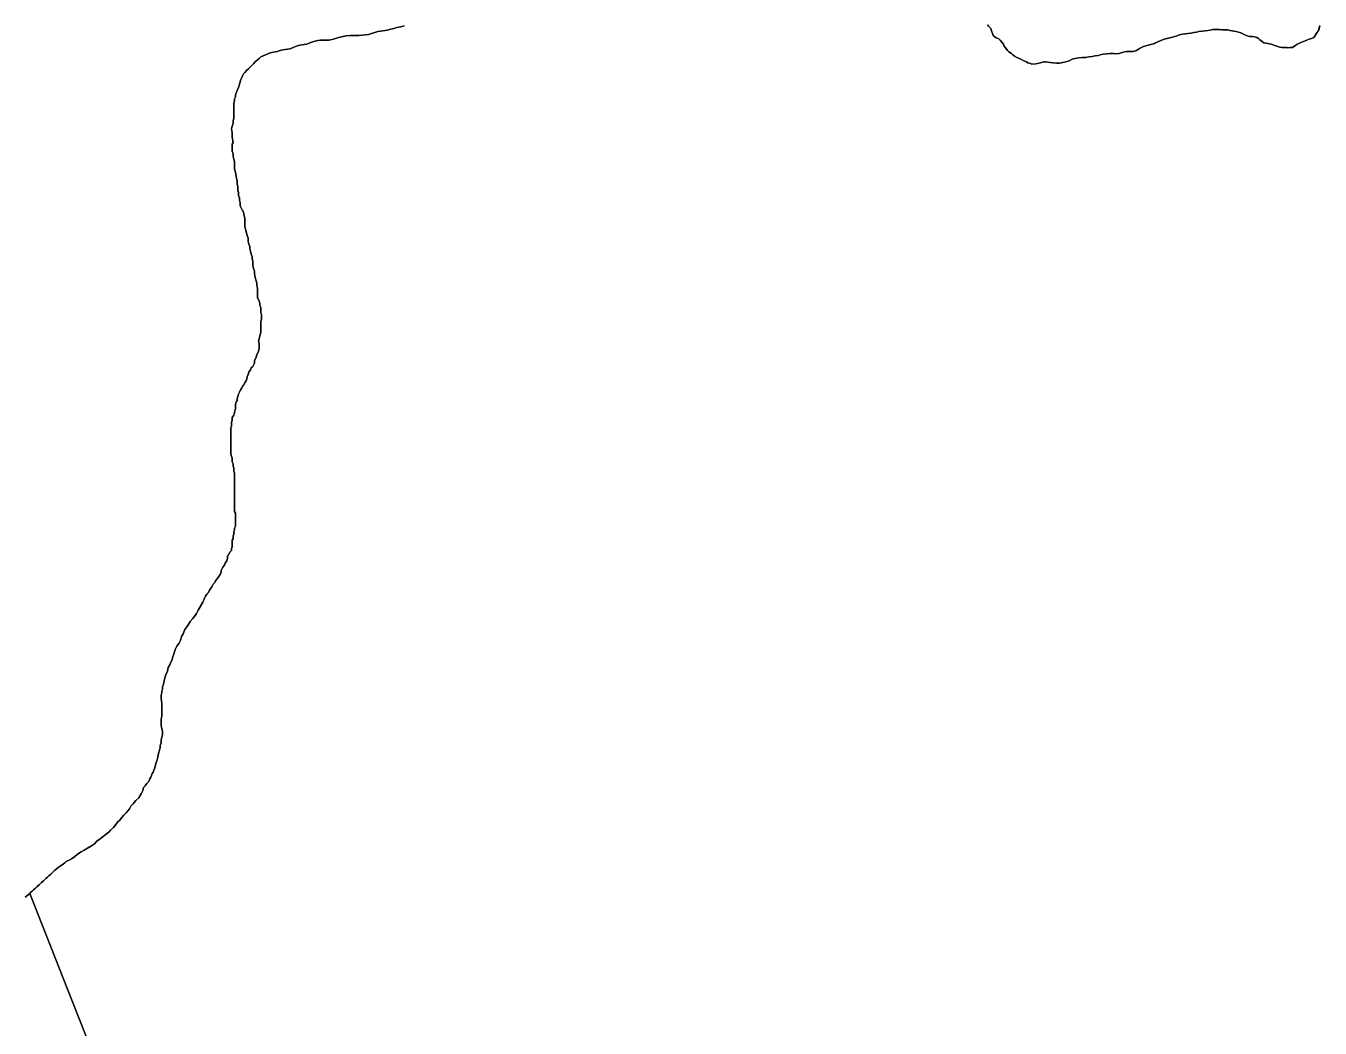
# Model space of a CAD drawing. Header units: inches. Extents: x 11258954 to 11313122, y 3645444 to 3695200.
# Drawn here: x 11275947 to 11277582, y 3678159 to 3679426 of the extents above; entities that cross this region are included whole.
import ezdxf

# ---------------------------------------------------------------- set-up
doc = ezdxf.new("R2010")
doc.units = ezdxf.units.IN
doc.header["$MEASUREMENT"] = 0
doc.layers.add('AnnexationHistory', color=183, linetype='Continuous')

msp = doc.modelspace()

# ---------------------------------------------------------------- linework, layer by layer
at = {"layer": 'AnnexationHistory'}
for points in [[(11276425, 3679425.75, 0), (11276421, 3679424.5, 0), (11276416, 3679423.5, 0), (11276412, 3679422.5, 0), (11276408, 3679421.5, 0), (11276404, 3679420.5, 0), (11276401, 3679419.75, 0), (11276398, 3679419.5, 0), (11276395, 3679419, 0), (11276392, 3679418.5, 0), (11276388, 3679417.5, 0), (11276384, 3679416, 0), (11276380, 3679415, 0), (11276376, 3679414.25, 0), (11276372, 3679414, 0), (11276368, 3679413.5, 0), (11276366, 3679413.5, 0), (11276363, 3679413.5, 0), (11276361, 3679413.5, 0), (11276357, 3679413.5, 0), (11276352, 3679413, 0), (11276346, 3679411.75, 0), (11276341, 3679410.5, 0), (11276336, 3679409, 0), (11276332, 3679408, 0), (11276330, 3679407.5, 0), (11276327, 3679407.5, 0), (11276325, 3679407.5, 0), (11276322, 3679407.5, 0), (11276319, 3679407.5, 0), (11276316, 3679407.25, 0), (11276311, 3679406, 0), (11276306, 3679404.25, 0), (11276302, 3679402.75, 0), (11276299, 3679402.25, 0), (11276296, 3679401.75, 0), (11276293, 3679401.25, 0), (11276289, 3679400, 0), (11276285, 3679398.25, 0), (11276281, 3679396.75, 0), (11276278, 3679396.25, 0), (11276275, 3679396, 0), (11276272, 3679395.5, 0), (11276270, 3679395, 0), (11276267, 3679394.25, 0), (11276265, 3679393.5, 0), (11276262, 3679393, 0), (11276260, 3679392.5, 0), (11276256, 3679391.5, 0), (11276253, 3679390.5, 0), (11276250, 3679389, 0), (11276247, 3679387.75, 0), (11276244, 3679386.5, 0), (11276242, 3679384.5, 0), (11276240, 3679382.75, 0), (11276237, 3679380.5, 0), (11276235, 3679377.75, 0), (11276232, 3679375, 0), (11276229, 3679372, 0), (11276226, 3679369.5, 0), (11276224, 3679366.75, 0), (11276222, 3679365, 0), (11276221, 3679362.5, 0), (11276220, 3679360.5, 0), (11276219, 3679358, 0), (11276218, 3679355.25, 0), (11276217, 3679352.25, 0), (11276216, 3679348, 0), (11276214, 3679344.25, 0), (11276213, 3679340.75, 0), (11276212, 3679338.75, 0), (11276212, 3679336.25, 0), (11276211, 3679333.75, 0), (11276211, 3679331, 0), (11276210, 3679328, 0), (11276210, 3679324.75, 0), (11276210, 3679320.75, 0), (11276210, 3679317, 0), (11276210, 3679313.75, 0), (11276210, 3679311.5, 0), (11276210, 3679309, 0), (11276209, 3679306.25, 0), (11276209, 3679302.5, 0), (11276208, 3679299, 0), (11276207, 3679295.5, 0), (11276208, 3679290.5, 0), (11276208, 3679286.25, 0), (11276208, 3679285, 0), (11276209, 3679278.5, 0), (11276208, 3679276.25, 0), (11276208, 3679274.25, 0), (11276208, 3679273, 0), (11276208, 3679271, 0), (11276208, 3679267.5, 0), (11276209, 3679264, 0), (11276209, 3679260.75, 0), (11276210, 3679257.5, 0), (11276211, 3679254.5, 0), (11276211, 3679250.75, 0), (11276211, 3679247.25, 0), (11276211, 3679244.75, 0), (11276212, 3679241, 0), (11276213, 3679235.5, 0), (11276214, 3679229.75, 0), (11276214, 3679226, 0), (11276215, 3679222.5, 0), (11276215, 3679219, 0), (11276216, 3679215, 0), (11276216, 3679211.5, 0), (11276217, 3679208.5, 0), (11276217, 3679205.5, 0), (11276218, 3679202, 0), (11276218, 3679198.5, 0), (11276220, 3679194.25, 0), (11276220.4615, 3679193.3265, 0), (11276222, 3679190.25, 0), (11276223, 3679185.75, 0), (11276224, 3679182.75, 0), (11276224, 3679180, 0), (11276224, 3679178.25, 0), (11276224, 3679175.5, 0), (11276224, 3679171.75, 0), (11276225, 3679167.5, 0), (11276226, 3679164, 0), (11276227, 3679161, 0), (11276228, 3679157.5, 0), (11276228, 3679153.5, 0), (11276229, 3679150, 0), (11276230, 3679147, 0), (11276230, 3679144.5, 0), (11276231, 3679141, 0), (11276232, 3679137.5, 0), (11276233, 3679134.5, 0), (11276233, 3679131.5, 0), (11276234, 3679128.5, 0), (11276234, 3679123.75, 0), (11276235, 3679119.25, 0), (11276236, 3679115.75, 0), (11276236, 3679112.5, 0), (11276237, 3679108, 0), (11276238, 3679103.5, 0), (11276239, 3679100.5, 0), (11276239, 3679097.75, 0), (11276240, 3679094.5, 0), (11276240, 3679090.75, 0), (11276240, 3679087.25, 0), (11276240, 3679084.5, 0), (11276240, 3679082, 0), (11276242, 3679078.5, 0), (11276243, 3679074.5, 0), (11276243, 3679072.25, 0), (11276244, 3679070, 0), (11276244, 3679067.5, 0), (11276244, 3679064, 0), (11276245, 3679060.5, 0), (11276245, 3679057.5, 0), (11276245, 3679055.25, 0), (11276244, 3679052.25, 0), (11276244, 3679049.25, 0), (11276244, 3679045.5, 0), (11276244, 3679042, 0), (11276244, 3679038.25, 0), (11276243, 3679034.25, 0), (11276242, 3679030.5, 0), (11276241, 3679027.5, 0), (11276242, 3679025, 0), (11276242, 3679021.75, 0), (11276242, 3679018.5, 0), (11276241, 3679014.5, 0), (11276239, 3679010.75, 0), (11276238, 3679006.75, 0), (11276236, 3679003, 0), (11276236, 3678999.5, 0), (11276235, 3678997, 0), (11276234, 3678995.5, 0), (11276232, 3678993.5, 0), (11276231, 3678991.25, 0), (11276229, 3678988.25, 0), (11276228, 3678985.25, 0), (11276227, 3678982.25, 0), (11276226, 3678978.25, 0), (11276224, 3678974.75, 0), (11276222, 3678971.75, 0), (11276221, 3678970.25, 0), (11276220, 3678968.25, 0), (11276219, 3678966.25, 0), (11276217, 3678963.5, 0), (11276217, 3678963, 0), (11276216, 3678960.5, 0), (11276215, 3678957.5, 0), (11276214, 3678955, 0), (11276214, 3678952.5, 0), (11276213, 3678950.75, 0), (11276212, 3678947.25, 0), (11276212, 3678942.25, 0), (11276211, 3678937.25, 0), (11276210, 3678934, 0), (11276208, 3678931, 0), (11276208, 3678927.5, 0), (11276207, 3678924.5, 0), (11276207, 3678921.5, 0), (11276207, 3678919.5, 0), (11276206, 3678917.75, 0), (11276206, 3678915, 0), (11276206, 3678911.5, 0), (11276206, 3678906, 0), (11276206, 3678905.25, 0), (11276206, 3678899.75, 0), (11276206, 3678892.5, 0), (11276206, 3678890, 0), (11276206, 3678887.75, 0), (11276206, 3678886.25, 0), (11276206, 3678884.5, 0), (11276207, 3678882, 0), (11276208, 3678879.5, 0), (11276208, 3678877, 0), (11276208, 3678874.75, 0), (11276209, 3678872.5, 0), (11276209, 3678869.5, 0), (11276210, 3678867, 0), (11276210, 3678865, 0), (11276210, 3678863, 0), (11276211, 3678860.5, 0), (11276211, 3678858, 0), (11276211, 3678855.25, 0), (11276211, 3678852.5, 0), (11276211, 3678849.5, 0), (11276211, 3678846.25, 0), (11276211, 3678843, 0), (11276211, 3678840.5, 0), (11276211, 3678838, 0), (11276211, 3678835, 0), (11276211, 3678832, 0), (11276211, 3678828.75, 0), (11276211, 3678825.5, 0), (11276211, 3678822.25, 0), (11276211, 3678819, 0), (11276211, 3678816, 0), (11276211, 3678813.5, 0), (11276211, 3678812, 0), (11276212, 3678810, 0), (11276212, 3678807.75, 0), (11276212, 3678805.75, 0), (11276212, 3678804, 0), (11276212, 3678801.75, 0), (11276212, 3678799.5, 0), (11276212, 3678797.25, 0), (11276212, 3678795.5, 0), (11276212, 3678793.75, 0), (11276211, 3678791.25, 0), (11276211, 3678788.5, 0), (11276210, 3678787, 0), (11276210, 3678785.25, 0), (11276210, 3678783.5, 0), (11276209, 3678781.25, 0), (11276209, 3678779.25, 0), (11276209, 3678777.75, 0), (11276208, 3678776, 0), (11276208, 3678773.25, 0), (11276208, 3678770.5, 0), (11276208, 3678767.75, 0), (11276207, 3678765.25, 0), (11276207, 3678762.75, 0), (11276205, 3678760.75, 0), (11276204, 3678758.75, 0), (11276203, 3678757.5, 0), (11276202, 3678755.5, 0), (11276202, 3678752.75, 0), (11276201, 3678749.75, 0), (11276199, 3678747, 0), (11276198, 3678744.5, 0), (11276196, 3678741.75, 0), (11276195, 3678739.5, 0), (11276194, 3678737.5, 0), (11276194, 3678735.75, 0), (11276193, 3678733.25, 0), (11276191, 3678730.25, 0), (11276189, 3678727, 0), (11276187, 3678724.75, 0), (11276186, 3678722.5, 0), (11276184, 3678720.25, 0), (11276182, 3678717, 0), (11276180, 3678714, 0), (11276179, 3678711.75, 0), (11276178, 3678710, 0), (11276176, 3678707.75, 0), (11276174, 3678705.25, 0), (11276173, 3678702.75, 0), (11276172, 3678700.25, 0), (11276171, 3678697.5, 0), (11276168, 3678692.5, 0), (11276167.558, 3678691.7635, 0), (11276165, 3678687.5, 0), (11276163, 3678683.5, 0), (11276161, 3678680.75, 0), (11276158, 3678677, 0), (11276155, 3678673, 0), (11276152, 3678668, 0), (11276148, 3678663.25, 0), (11276146, 3678657.75, 0), (11276144, 3678654.25, 0), (11276143, 3678651, 0), (11276142, 3678648.5, 0), (11276141, 3678645.75, 0), (11276138, 3678642, 0), (11276136, 3678638, 0), (11276135, 3678635, 0), (11276134, 3678632, 0), (11276133, 3678628.75, 0), (11276132, 3678625.75, 0), (11276132, 3678624.75, 0), (11276130, 3678621, 0), (11276129, 3678618.25, 0), (11276127, 3678615, 0), (11276126, 3678610.5, 0), (11276124, 3678605.75, 0), (11276123, 3678602, 0), (11276122, 3678598.25, 0), (11276121, 3678594, 0), (11276120, 3678590.5, 0), (11276120, 3678587.5, 0), (11276119, 3678585.5, 0), (11276119, 3678583.5, 0), (11276118, 3678580, 0), (11276118, 3678576.25, 0), (11276119, 3678569.25, 0), (11276119, 3678562, 0), (11276119, 3678553.75, 0), (11276118, 3678550, 0), (11276118, 3678546.25, 0), (11276118, 3678543.75, 0), (11276118, 3678541.5, 0), (11276119, 3678538, 0), (11276120, 3678534.25, 0), (11276120, 3678530.5, 0), (11276119, 3678527.25, 0), (11276118, 3678523.75, 0), (11276118, 3678520, 0), (11276117, 3678516.5, 0), (11276117, 3678514, 0), (11276116, 3678510.75, 0), (11276115, 3678506.5, 0), (11276114, 3678502, 0), (11276113, 3678498.5, 0), (11276112, 3678495.25, 0), (11276111, 3678492, 0), (11276110, 3678488.5, 0), (11276109, 3678485.5, 0), (11276108, 3678483, 0), (11276107, 3678481.25, 0), (11276106, 3678478.75, 0), (11276105, 3678476.5, 0), (11276104, 3678474.5, 0), (11276103, 3678472.5, 0), (11276102, 3678470.75, 0), (11276100, 3678468.5, 0), (11276099, 3678466.75, 0), (11276098, 3678465.75, 0), (11276096, 3678463.5, 0), (11276095, 3678459.5, 0), (11276093, 3678455.5, 0), (11276090, 3678450.5, 0), (11276086, 3678447, 0), (11276083, 3678443, 0), (11276080, 3678440, 0), (11276078, 3678436.5, 0), (11276076, 3678434, 0), (11276074, 3678431.5, 0), (11276071, 3678428.5, 0), (11276068, 3678425, 0), (11276066, 3678422.25, 0), (11276063, 3678419.5, 0), (11276061, 3678416.75, 0), (11276058, 3678413, 0), (11276054, 3678409.75, 0), (11276052, 3678407, 0), (11276049, 3678404.75, 0), (11276045, 3678401.75, 0), (11276041, 3678398.75, 0), (11276037, 3678395.5, 0), (11276034, 3678392.5, 0), (11276030, 3678389.75, 0), (11276025, 3678387, 0), (11276021, 3678384.25, 0), (11276017, 3678382.25, 0), (11276015, 3678380.75, 0), (11276012, 3678378.75, 0), (11276009, 3678376.25, 0), (11276005, 3678373.5, 0), (11276002, 3678371.5, 0), (11276000, 3678371, 0), (11275998.96, 3678370.348, 0), (11275998.398, 3678369.786, 0), (11275997.375, 3678369.125, 0), (11275996.344, 3678368.3125, 0), (11275994.2815, 3678366.8125, 0), (11275992.375, 3678365.4375, 0), (11275990.4065, 3678364, 0), (11275988.1565, 3678362.3125, 0), (11275985.75, 3678360.4375, 0), (11275983.6565, 3678358.6875, 0), (11275981.75, 3678357, 0), (11275979.9375, 3678355.3125, 0), (11275978.219, 3678353.6875, 0), (11275976.4065, 3678351.9375, 0), (11275974.5315, 3678350.1875, 0), (11275972.5315, 3678348.3125, 0), (11275969.719, 3678345.75, 0), (11275967.1875, 3678343.5, 0), (11275964.469, 3678341.0625, 0), (11275961.1565, 3678338.0625, 0), (11275958.9065, 3678335.9375, 0), (11275957.0315, 3678334.1875, 0), (11275955.375, 3678332.5625, 0), (11275953.75, 3678331.0625, 0), (11275952.174, 3678329.6125, 0), (11275946.504, 3678325.0425, 0)], [(11276873.1235, 3676000, 0), (11276000, 3678208.633, 0), (11275952.174, 3678329.6125, 0), (11275953.75, 3678331.0625, 0), (11275955.375, 3678332.5625, 0), (11275957.0315, 3678334.1875, 0), (11275958.9065, 3678335.9375, 0), (11275961.1565, 3678338.0625, 0), (11275964.469, 3678341.0625, 0), (11275967.1875, 3678343.5, 0), (11275969.719, 3678345.75, 0), (11275972.5315, 3678348.3125, 0), (11275974.5315, 3678350.1875, 0), (11275976.4065, 3678351.9375, 0), (11275978.219, 3678353.6875, 0), (11275979.9375, 3678355.3125, 0), (11275981.75, 3678357, 0), (11275983.6565, 3678358.6875, 0), (11275985.75, 3678360.4375, 0), (11275988.1565, 3678362.3125, 0), (11275990.4065, 3678364, 0), (11275992.375, 3678365.4375, 0), (11275994.2815, 3678366.8125, 0), (11275996.344, 3678368.3125, 0), (11275997.375, 3678369.125, 0), (11275998.398, 3678369.786, 0), (11275998.96, 3678370.348, 0), (11276000, 3678371, 0), (11276002, 3678371.5, 0), (11276005, 3678373.5, 0), (11276009, 3678376.25, 0), (11276012, 3678378.75, 0), (11276015, 3678380.75, 0), (11276017, 3678382.25, 0), (11276021, 3678384.25, 0), (11276025, 3678387, 0), (11276030, 3678389.75, 0), (11276034, 3678392.5, 0), (11276037, 3678395.5, 0), (11276041, 3678398.75, 0), (11276045, 3678401.75, 0), (11276049, 3678404.75, 0), (11276052, 3678407, 0), (11276054, 3678409.75, 0), (11276058, 3678413, 0), (11276061, 3678416.75, 0), (11276063, 3678419.5, 0), (11276066, 3678422.25, 0), (11276068, 3678425, 0), (11276071, 3678428.5, 0), (11276074, 3678431.5, 0), (11276076, 3678434, 0), (11276078, 3678436.5, 0), (11276080, 3678440, 0), (11276083, 3678443, 0), (11276086, 3678447, 0), (11276090, 3678450.5, 0), (11276093, 3678455.5, 0), (11276095, 3678459.5, 0), (11276096, 3678463.5, 0), (11276098, 3678465.75, 0), (11276099, 3678466.75, 0), (11276100, 3678468.5, 0), (11276102, 3678470.75, 0), (11276103, 3678472.5, 0), (11276104, 3678474.5, 0), (11276105, 3678476.5, 0), (11276106, 3678478.75, 0), (11276107, 3678481.25, 0), (11276108, 3678483, 0), (11276109, 3678485.5, 0), (11276110, 3678488.5, 0), (11276111, 3678492, 0), (11276112, 3678495.25, 0), (11276113, 3678498.5, 0), (11276114, 3678502, 0), (11276115, 3678506.5, 0), (11276116, 3678510.75, 0), (11276117, 3678514, 0), (11276117, 3678516.5, 0), (11276118, 3678520, 0), (11276118, 3678523.75, 0), (11276119, 3678527.25, 0), (11276120, 3678530.5, 0), (11276120, 3678534.25, 0), (11276119, 3678538, 0), (11276118, 3678541.5, 0), (11276118, 3678543.75, 0), (11276118, 3678546.25, 0), (11276118, 3678550, 0), (11276119, 3678553.75, 0), (11276119, 3678562, 0), (11276119, 3678569.25, 0), (11276118, 3678576.25, 0), (11276118, 3678580, 0), (11276119, 3678583.5, 0), (11276119, 3678585.5, 0), (11276120, 3678587.5, 0), (11276120, 3678590.5, 0), (11276121, 3678594, 0), (11276122, 3678598.25, 0), (11276123, 3678602, 0), (11276124, 3678605.75, 0), (11276126, 3678610.5, 0), (11276127, 3678615, 0), (11276129, 3678618.25, 0), (11276130, 3678621, 0), (11276132, 3678624.75, 0), (11276132, 3678625.75, 0), (11276133, 3678628.75, 0), (11276134, 3678632, 0), (11276135, 3678635, 0), (11276136, 3678638, 0), (11276138, 3678642, 0), (11276141, 3678645.75, 0), (11276142, 3678648.5, 0), (11276143, 3678651, 0), (11276144, 3678654.25, 0), (11276146, 3678657.75, 0), (11276148, 3678663.25, 0), (11276152, 3678668, 0), (11276155, 3678673, 0), (11276158, 3678677, 0), (11276161, 3678680.75, 0), (11276163, 3678683.5, 0), (11276165, 3678687.5, 0), (11276167.558, 3678691.7635, 0), (11276168, 3678692.5, 0), (11276171, 3678697.5, 0), (11276172, 3678700.25, 0), (11276173, 3678702.75, 0), (11276174, 3678705.25, 0), (11276176, 3678707.75, 0), (11276178, 3678710, 0), (11276179, 3678711.75, 0), (11276180, 3678714, 0), (11276182, 3678717, 0), (11276184, 3678720.25, 0), (11276186, 3678722.5, 0), (11276187, 3678724.75, 0), (11276189, 3678727, 0), (11276191, 3678730.25, 0), (11276193, 3678733.25, 0), (11276194, 3678735.75, 0), (11276194, 3678737.5, 0), (11276195, 3678739.5, 0), (11276196, 3678741.75, 0), (11276198, 3678744.5, 0), (11276199, 3678747, 0), (11276201, 3678749.75, 0), (11276202, 3678752.75, 0), (11276202, 3678755.5, 0), (11276203, 3678757.5, 0), (11276204, 3678758.75, 0), (11276205, 3678760.75, 0), (11276207, 3678762.75, 0), (11276207, 3678765.25, 0), (11276208, 3678767.75, 0), (11276208, 3678770.5, 0), (11276208, 3678773.25, 0), (11276208, 3678776, 0), (11276209, 3678777.75, 0), (11276209, 3678779.25, 0), (11276209, 3678781.25, 0), (11276210, 3678783.5, 0), (11276210, 3678785.25, 0), (11276210, 3678787, 0), (11276211, 3678788.5, 0), (11276211, 3678791.25, 0), (11276212, 3678793.75, 0), (11276212, 3678795.5, 0), (11276212, 3678797.25, 0), (11276212, 3678799.5, 0), (11276212, 3678801.75, 0), (11276212, 3678804, 0), (11276212, 3678805.75, 0), (11276212, 3678807.75, 0), (11276212, 3678810, 0), (11276211, 3678812, 0), (11276211, 3678813.5, 0), (11276211, 3678816, 0), (11276211, 3678819, 0), (11276211, 3678822.25, 0), (11276211, 3678825.5, 0), (11276211, 3678828.75, 0), (11276211, 3678832, 0), (11276211, 3678835, 0), (11276211, 3678838, 0), (11276211, 3678840.5, 0), (11276211, 3678843, 0), (11276211, 3678846.25, 0), (11276211, 3678849.5, 0), (11276211, 3678852.5, 0), (11276211, 3678855.25, 0), (11276211, 3678858, 0), (11276211, 3678860.5, 0), (11276210, 3678863, 0), (11276210, 3678865, 0), (11276210, 3678867, 0), (11276209, 3678869.5, 0), (11276209, 3678872.5, 0), (11276208, 3678874.75, 0), (11276208, 3678877, 0), (11276208, 3678879.5, 0), (11276207, 3678882, 0), (11276206, 3678884.5, 0), (11276206, 3678886.25, 0), (11276206, 3678887.75, 0), (11276206, 3678890, 0), (11276206, 3678892.5, 0), (11276206, 3678899.75, 0), (11276206, 3678905.25, 0), (11276206, 3678906, 0), (11276206, 3678911.5, 0), (11276206, 3678915, 0), (11276206, 3678917.75, 0), (11276207, 3678919.5, 0), (11276207, 3678921.5, 0), (11276207, 3678924.5, 0), (11276208, 3678927.5, 0), (11276208, 3678931, 0), (11276210, 3678934, 0), (11276211, 3678937.25, 0), (11276212, 3678942.25, 0), (11276212, 3678947.25, 0), (11276213, 3678950.75, 0), (11276214, 3678952.5, 0), (11276214, 3678955, 0), (11276215, 3678957.5, 0), (11276216, 3678960.5, 0), (11276217, 3678963, 0), (11276217, 3678963.5, 0), (11276219, 3678966.25, 0), (11276220, 3678968.25, 0), (11276221, 3678970.25, 0), (11276222, 3678971.75, 0), (11276224, 3678974.75, 0), (11276226, 3678978.25, 0), (11276227, 3678982.25, 0), (11276228, 3678985.25, 0), (11276229, 3678988.25, 0), (11276231, 3678991.25, 0), (11276232, 3678993.5, 0), (11276234, 3678995.5, 0), (11276235, 3678997, 0), (11276236, 3678999.5, 0), (11276236, 3679003, 0), (11276238, 3679006.75, 0), (11276239, 3679010.75, 0), (11276241, 3679014.5, 0), (11276242, 3679018.5, 0), (11276242, 3679021.75, 0), (11276242, 3679025, 0), (11276241, 3679027.5, 0), (11276242, 3679030.5, 0), (11276243, 3679034.25, 0), (11276244, 3679038.25, 0), (11276244, 3679042, 0), (11276244, 3679045.5, 0), (11276244, 3679049.25, 0), (11276244, 3679052.25, 0), (11276245, 3679055.25, 0), (11276245, 3679057.5, 0), (11276245, 3679060.5, 0), (11276244, 3679064, 0), (11276244, 3679067.5, 0), (11276244, 3679070, 0), (11276243, 3679072.25, 0), (11276243, 3679074.5, 0), (11276242, 3679078.5, 0), (11276240, 3679082, 0), (11276240, 3679084.5, 0), (11276240, 3679087.25, 0), (11276240, 3679090.75, 0), (11276240, 3679094.5, 0), (11276239, 3679097.75, 0), (11276239, 3679100.5, 0), (11276238, 3679103.5, 0), (11276237, 3679108, 0), (11276236, 3679112.5, 0), (11276236, 3679115.75, 0), (11276235, 3679119.25, 0), (11276234, 3679123.75, 0), (11276234, 3679128.5, 0), (11276233, 3679131.5, 0), (11276233, 3679134.5, 0), (11276232, 3679137.5, 0), (11276231, 3679141, 0), (11276230, 3679144.5, 0), (11276230, 3679147, 0), (11276229, 3679150, 0), (11276228, 3679153.5, 0), (11276228, 3679157.5, 0), (11276227, 3679161, 0), (11276226, 3679164, 0), (11276225, 3679167.5, 0), (11276224, 3679171.75, 0), (11276224, 3679175.5, 0), (11276224, 3679178.25, 0), (11276224, 3679180, 0), (11276224, 3679182.75, 0), (11276223, 3679185.75, 0), (11276222, 3679190.25, 0), (11276220.4615, 3679193.3265, 0), (11276220, 3679194.25, 0), (11276218, 3679198.5, 0), (11276218, 3679202, 0), (11276217, 3679205.5, 0), (11276217, 3679208.5, 0), (11276216, 3679211.5, 0), (11276216, 3679215, 0), (11276215, 3679219, 0), (11276215, 3679222.5, 0), (11276214, 3679226, 0), (11276214, 3679229.75, 0), (11276213, 3679235.5, 0), (11276212, 3679241, 0), (11276211, 3679244.75, 0), (11276211, 3679247.25, 0), (11276211, 3679250.75, 0), (11276211, 3679254.5, 0), (11276210, 3679257.5, 0), (11276209, 3679260.75, 0), (11276209, 3679264, 0), (11276208, 3679267.5, 0), (11276208, 3679271, 0), (11276208, 3679273, 0), (11276208, 3679274.25, 0), (11276208, 3679276.25, 0), (11276209, 3679278.5, 0), (11276208, 3679285, 0), (11276208, 3679286.25, 0), (11276208, 3679290.5, 0), (11276207, 3679295.5, 0), (11276208, 3679299, 0), (11276209, 3679302.5, 0), (11276209, 3679306.25, 0), (11276210, 3679309, 0), (11276210, 3679311.5, 0), (11276210, 3679313.75, 0), (11276210, 3679317, 0), (11276210, 3679320.75, 0), (11276210, 3679324.75, 0), (11276210, 3679328, 0), (11276211, 3679331, 0), (11276211, 3679333.75, 0), (11276212, 3679336.25, 0), (11276212, 3679338.75, 0), (11276213, 3679340.75, 0), (11276214, 3679344.25, 0), (11276216, 3679348, 0), (11276217, 3679352.25, 0), (11276218, 3679355.25, 0), (11276219, 3679358, 0), (11276220, 3679360.5, 0), (11276221, 3679362.5, 0), (11276222, 3679365, 0), (11276224, 3679366.75, 0), (11276226, 3679369.5, 0), (11276229, 3679372, 0), (11276232, 3679375, 0), (11276235, 3679377.75, 0), (11276237, 3679380.5, 0), (11276240, 3679382.75, 0), (11276242, 3679384.5, 0), (11276244, 3679386.5, 0), (11276247, 3679387.75, 0), (11276250, 3679389, 0), (11276253, 3679390.5, 0), (11276256, 3679391.5, 0), (11276260, 3679392.5, 0), (11276262, 3679393, 0), (11276265, 3679393.5, 0), (11276267, 3679394.25, 0), (11276270, 3679395, 0), (11276272, 3679395.5, 0), (11276275, 3679396, 0), (11276278, 3679396.25, 0), (11276281, 3679396.75, 0), (11276285, 3679398.25, 0), (11276289, 3679400, 0), (11276293, 3679401.25, 0), (11276296, 3679401.75, 0), (11276299, 3679402.25, 0), (11276302, 3679402.75, 0), (11276306, 3679404.25, 0), (11276311, 3679406, 0), (11276316, 3679407.25, 0), (11276319, 3679407.5, 0), (11276322, 3679407.5, 0), (11276325, 3679407.5, 0), (11276327, 3679407.5, 0), (11276330, 3679407.5, 0), (11276332, 3679408, 0), (11276336, 3679409, 0), (11276341, 3679410.5, 0), (11276346, 3679411.75, 0), (11276352, 3679413, 0), (11276357, 3679413.5, 0), (11276361, 3679413.5, 0), (11276363, 3679413.5, 0), (11276366, 3679413.5, 0), (11276368, 3679413.5, 0), (11276372, 3679414, 0), (11276376, 3679414.25, 0), (11276380, 3679415, 0), (11276384, 3679416, 0), (11276388, 3679417.5, 0), (11276392, 3679418.5, 0), (11276395, 3679419, 0), (11276398, 3679419.5, 0), (11276401, 3679419.75, 0), (11276404, 3679420.5, 0), (11276408, 3679421.5, 0), (11276412, 3679422.5, 0), (11276416, 3679423.5, 0), (11276421, 3679424.5, 0), (11276425, 3679425.75, 0)], [(11277582, 3679425.75, 0), (11277581, 3679424, 0), (11277581, 3679422.75, 0), (11277581, 3679421.5, 0), (11277580, 3679420.5, 0), (11277579, 3679418.75, 0), (11277578, 3679417, 0), (11277577, 3679415.75, 0), (11277576, 3679414.25, 0), (11277575, 3679412.5, 0), (11277574, 3679411, 0), (11277571, 3679409.75, 0), (11277568, 3679409, 0), (11277566, 3679408.25, 0), (11277563, 3679407, 0), (11277561, 3679406, 0), (11277559, 3679405, 0), (11277557, 3679404.5, 0), (11277555, 3679403.5, 0), (11277553, 3679402.5, 0), (11277551, 3679401, 0), (11277549, 3679399.5, 0), (11277547, 3679398.5, 0), (11277545, 3679398.25, 0), (11277544, 3679398.25, 0), (11277541, 3679398, 0), (11277540, 3679398.25, 0), (11277538, 3679398.25, 0), (11277534, 3679398.5, 0), (11277531, 3679399, 0), (11277525, 3679401, 0), (11277520, 3679402.75, 0), (11277516, 3679403.5, 0), (11277514, 3679403.75, 0), (11277511, 3679404.5, 0), (11277509, 3679406, 0), (11277506, 3679408, 0), (11277504, 3679409.75, 0), (11277502, 3679411.25, 0), (11277499, 3679412, 0), (11277496, 3679412.25, 0), (11277493, 3679412.25, 0), (11277490, 3679413, 0), (11277486, 3679415, 0), (11277482, 3679417, 0), (11277479, 3679418, 0), (11277476, 3679418.5, 0), (11277473, 3679419, 0), (11277471, 3679419.5, 0), (11277468, 3679420, 0), (11277467, 3679420.5, 0), (11277465, 3679420.75, 0), (11277462, 3679420.75, 0), (11277458, 3679420.75, 0), (11277455, 3679421, 0), (11277453, 3679421, 0), (11277450, 3679421.25, 0), (11277446, 3679421, 0), (11277443, 3679420.5, 0), (11277440, 3679420, 0), (11277437, 3679419.5, 0), (11277433, 3679419, 0), (11277429, 3679418.5, 0), (11277426, 3679417.75, 0), (11277422, 3679417.25, 0), (11277421, 3679417, 0), (11277419, 3679416.5, 0), (11277415, 3679416, 0), (11277411, 3679415.5, 0), (11277408, 3679415.25, 0), (11277404, 3679414.25, 0), (11277400, 3679412.75, 0), (11277394, 3679411, 0), (11277389, 3679409.75, 0), (11277385, 3679408.75, 0), (11277380, 3679407, 0), (11277377, 3679405.5, 0), (11277374, 3679404.25, 0), (11277373, 3679403.5, 0), (11277370, 3679402.5, 0), (11277365, 3679401.25, 0), (11277359, 3679399.5, 0), (11277354, 3679397, 0), (11277350, 3679394.75, 0), (11277346, 3679393.5, 0), (11277343, 3679393.25, 0), (11277340, 3679393.5, 0), (11277338, 3679393.5, 0), (11277335, 3679393, 0), (11277332, 3679392, 0), (11277328, 3679391, 0), (11277324, 3679390.5, 0), (11277321, 3679390.75, 0), (11277317, 3679390.75, 0), (11277313, 3679390.5, 0), (11277308, 3679390, 0), (11277304, 3679389.25, 0), (11277302, 3679388.5, 0), (11277298, 3679387.75, 0), (11277294, 3679387, 0), (11277290, 3679386.5, 0), (11277286, 3679386, 0), (11277282, 3679385.75, 0), (11277277, 3679385.25, 0), (11277272, 3679384.5, 0), (11277269, 3679383.5, 0), (11277265, 3679381.75, 0), (11277259, 3679380, 0), (11277253, 3679378.5, 0), (11277249, 3679378.5, 0), (11277245, 3679379, 0), (11277241, 3679379.5, 0), (11277238, 3679380, 0), (11277235, 3679380.25, 0), (11277233, 3679380.25, 0), (11277229, 3679379, 0), (11277223, 3679377.75, 0), (11277218, 3679377.5, 0), (11277216, 3679378.25, 0), (11277213, 3679379, 0), (11277211, 3679380.25, 0), (11277207, 3679382, 0), (11277204, 3679383.5, 0), (11277201, 3679384.75, 0), (11277199, 3679386, 0), (11277196, 3679387.5, 0), (11277194, 3679389.25, 0), (11277192, 3679391, 0), (11277189, 3679392.75, 0), (11277187, 3679394.75, 0), (11277185, 3679397.5, 0), (11277183, 3679400.25, 0), (11277182, 3679402.75, 0), (11277180, 3679405.25, 0), (11277178, 3679407.5, 0), (11277176, 3679409.5, 0), (11277173, 3679410.75, 0), (11277171, 3679412, 0), (11277169, 3679413.5, 0), (11277168, 3679416.25, 0), (11277167, 3679419.5, 0), (11277166, 3679422.25, 0), (11277165, 3679423.75, 0), (11277163, 3679425.25, 0), (11277162, 3679427, 0)], [(11277162, 3679427, 0), (11277163, 3679425.25, 0), (11277165, 3679423.75, 0), (11277166, 3679422.25, 0), (11277167, 3679419.5, 0), (11277168, 3679416.25, 0), (11277169, 3679413.5, 0), (11277171, 3679412, 0), (11277173, 3679410.75, 0), (11277176, 3679409.5, 0), (11277178, 3679407.5, 0), (11277180, 3679405.25, 0), (11277182, 3679402.75, 0), (11277183, 3679400.25, 0), (11277185, 3679397.5, 0), (11277187, 3679394.75, 0), (11277189, 3679392.75, 0), (11277192, 3679391, 0), (11277194, 3679389.25, 0), (11277196, 3679387.5, 0), (11277199, 3679386, 0), (11277201, 3679384.75, 0), (11277204, 3679383.5, 0), (11277207, 3679382, 0), (11277211, 3679380.25, 0), (11277213, 3679379, 0), (11277216, 3679378.25, 0), (11277218, 3679377.5, 0), (11277223, 3679377.75, 0), (11277229, 3679379, 0), (11277233, 3679380.25, 0), (11277235, 3679380.25, 0), (11277238, 3679380, 0), (11277241, 3679379.5, 0), (11277245, 3679379, 0), (11277249, 3679378.5, 0), (11277253, 3679378.5, 0), (11277259, 3679380, 0), (11277265, 3679381.75, 0), (11277269, 3679383.5, 0), (11277272, 3679384.5, 0), (11277277, 3679385.25, 0), (11277282, 3679385.75, 0), (11277286, 3679386, 0), (11277290, 3679386.5, 0), (11277294, 3679387, 0), (11277298, 3679387.75, 0), (11277302, 3679388.5, 0), (11277304, 3679389.25, 0), (11277308, 3679390, 0), (11277313, 3679390.5, 0), (11277317, 3679390.75, 0), (11277321, 3679390.75, 0), (11277324, 3679390.5, 0), (11277328, 3679391, 0), (11277332, 3679392, 0), (11277335, 3679393, 0), (11277338, 3679393.5, 0), (11277340, 3679393.5, 0), (11277343, 3679393.25, 0), (11277346, 3679393.5, 0), (11277350, 3679394.75, 0), (11277354, 3679397, 0), (11277359, 3679399.5, 0), (11277365, 3679401.25, 0), (11277370, 3679402.5, 0), (11277373, 3679403.5, 0), (11277374, 3679404.25, 0), (11277377, 3679405.5, 0), (11277380, 3679407, 0), (11277385, 3679408.75, 0), (11277389, 3679409.75, 0), (11277394, 3679411, 0), (11277400, 3679412.75, 0), (11277404, 3679414.25, 0), (11277408, 3679415.25, 0), (11277411, 3679415.5, 0), (11277415, 3679416, 0), (11277419, 3679416.5, 0), (11277421, 3679417, 0), (11277422, 3679417.25, 0), (11277426, 3679417.75, 0), (11277429, 3679418.5, 0), (11277433, 3679419, 0), (11277437, 3679419.5, 0), (11277440, 3679420, 0), (11277443, 3679420.5, 0), (11277446, 3679421, 0), (11277450, 3679421.25, 0), (11277453, 3679421, 0), (11277455, 3679421, 0), (11277458, 3679420.75, 0), (11277462, 3679420.75, 0), (11277465, 3679420.75, 0), (11277467, 3679420.5, 0), (11277468, 3679420, 0), (11277471, 3679419.5, 0), (11277473, 3679419, 0), (11277476, 3679418.5, 0), (11277479, 3679418, 0), (11277482, 3679417, 0), (11277486, 3679415, 0), (11277490, 3679413, 0), (11277493, 3679412.25, 0), (11277496, 3679412.25, 0), (11277499, 3679412, 0), (11277502, 3679411.25, 0), (11277504, 3679409.75, 0), (11277506, 3679408, 0), (11277509, 3679406, 0), (11277511, 3679404.5, 0), (11277514, 3679403.75, 0), (11277516, 3679403.5, 0), (11277520, 3679402.75, 0), (11277525, 3679401, 0), (11277531, 3679399, 0), (11277534, 3679398.5, 0), (11277538, 3679398.25, 0), (11277540, 3679398.25, 0), (11277541, 3679398, 0), (11277544, 3679398.25, 0), (11277545, 3679398.25, 0), (11277547, 3679398.5, 0), (11277549, 3679399.5, 0), (11277551, 3679401, 0), (11277553, 3679402.5, 0), (11277555, 3679403.5, 0), (11277557, 3679404.5, 0), (11277559, 3679405, 0), (11277561, 3679406, 0), (11277563, 3679407, 0), (11277566, 3679408.25, 0), (11277568, 3679409, 0), (11277571, 3679409.75, 0), (11277574, 3679411, 0), (11277575, 3679412.5, 0), (11277576, 3679414.25, 0), (11277577, 3679415.75, 0), (11277578, 3679417, 0), (11277579, 3679418.75, 0), (11277580, 3679420.5, 0), (11277581, 3679421.5, 0), (11277581, 3679422.75, 0), (11277581, 3679424, 0), (11277582, 3679425.75, 0)], [(11275946.504, 3678325.0425, 0), (11275952.174, 3678329.6125, 0), (11276000, 3678208.633, 0), (11276873.1235, 3676000, 0)]]:
    msp.add_polyline3d(points, dxfattribs=at)

doc.saveas('drawing.dxf')
